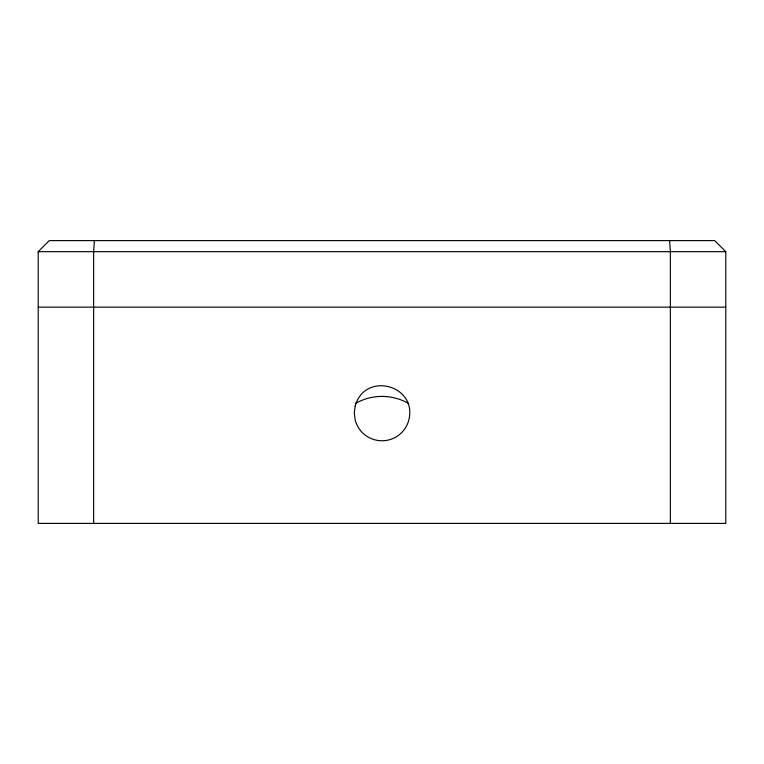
<?xml version="1.0" encoding="UTF-8"?>
<svg xmlns="http://www.w3.org/2000/svg" width="764" height="764" viewBox="0 0 764 764"><rect width="100%" height="100%" fill="white"/><g stroke="black" fill="none" stroke-linecap="round" stroke-linejoin="round"><path stroke-width="1.15" d="M94.383 240.603L93.647 251.69L93.647 523.397M38.2 251.69L49.288 240.603L714.712 240.603L725.8 251.69L725.8 523.397L38.2 523.397L38.2 251.69L725.8 251.69M38.2 307.138L725.8 307.138M669.617 240.603L670.353 251.69L670.353 523.397M355.336 403.516A53.604 53.604 0 0 1 408.664 403.516M355.222 405.875L354.276 413.057L355.222 420.229A27.724 27.724 0 0 0 408.778 420.229C417.746 385.142 365.001 371.008 355.222 405.875"/></g></svg>
